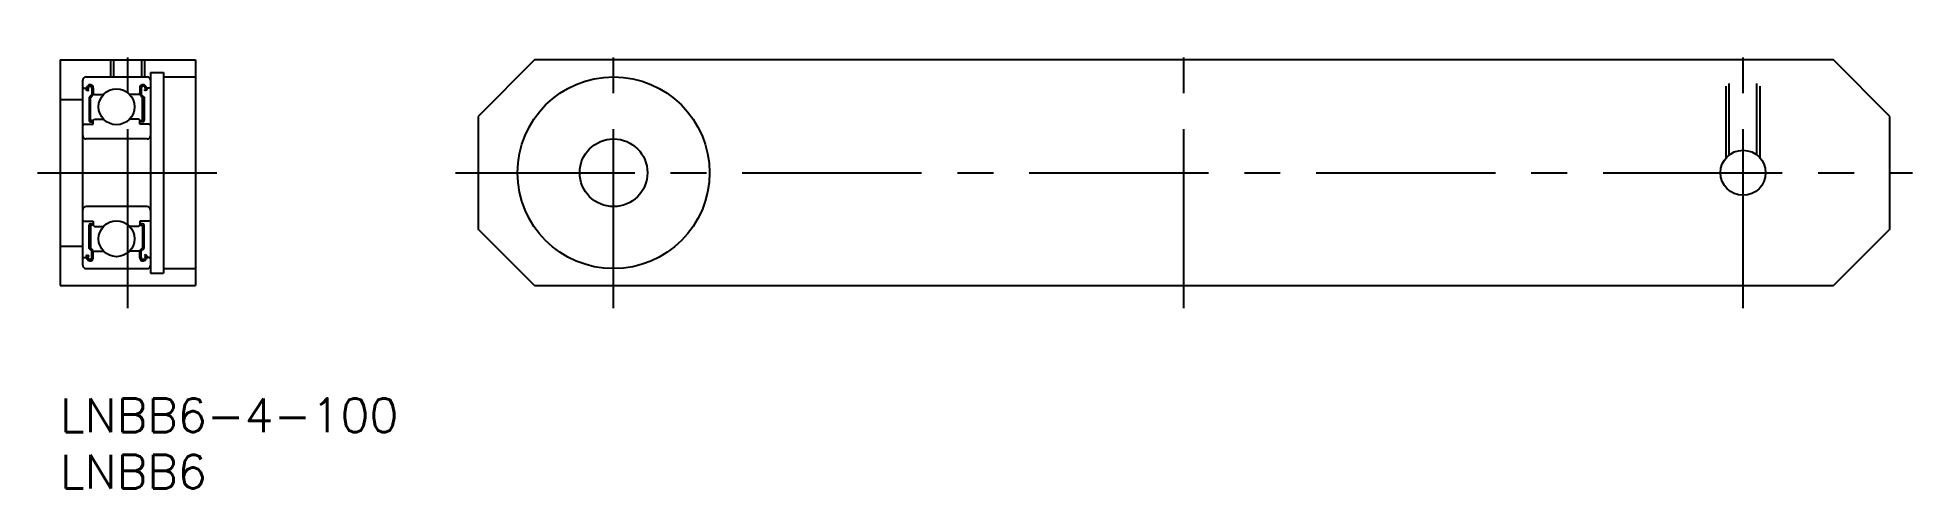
# Model space of a CAD drawing. Extents: x -2 to 164, y -8 to 32.
import ezdxf

# ---------------------------------------------------------------- set-up
doc = ezdxf.new("R2010")
doc.units = 0
doc.header["$LTSCALE"] = 0.5
doc.linetypes.add('CENTER', pattern=[50.8, 31.75, -6.35, 6.35, -6.35])
doc.linetypes.add('DASHED', pattern=[19.05, 12.7, -6.35])
for name, color, linetype in [('MSM_CENTER', 1, 'CENTER'), ('MSM_CONTINUOUS', 7, 'CONTINUOUS'), ('MSM_DASHED', 4, 'DASHED'), ('MSM_PART_NUMBER', 7, 'CONTINUOUS')]:
    doc.layers.add(name, color=color, linetype=linetype)
doc.styles.get("Standard").update_dxf_attribs({"font": 'txt.shx', "height": 3, "bigfont": 'bigfont.shx'})

# ---------------------------------------------------------------- blocks, each defined once
blk = doc.blocks.new('*U19')
at = {"layer": 'MSM_PART_NUMBER'}
blk.add_text('LNBB6-4-100', height=3, dxfattribs=at).set_placement((0, -3))
blk = doc.blocks.new('*U20')
at = {"layer": 'MSM_PART_NUMBER'}
blk.add_text('LNBB6', height=3, dxfattribs=at).set_placement((0, -8))

msp = doc.modelspace()

# ---------------------------------------------------------------- linework, layer by layer
at = {"layer": 'MSM_CENTER'}
for p, q in [((6, 8), (6, 32)), ((49, 8), (49, 32)), ((99.5, 8), (99.5, 32)), ((149, 8), (149, 32)), ((-2, 20), (14, 20)), ((35, 20), (164, 20))]:
    msp.add_line(p, q, dxfattribs=at)
at = {"layer": 'MSM_CONTINUOUS'}
for p, q in [((0, 30), (12, 30)), ((0, 30), (0, 10)), ((12, 30), (12, 10)), ((42, 30), (37, 25)), ((157, 30), (42, 30)), ((162, 25), (157, 30)), ((2.3, 28.5), (7.7, 28.5)), ((8, 28.9), (8, 11.1)), ((8, 28.9), (9.15, 28.9)), ((9.15, 28.9), (9.15, 11.1)), ((9.15, 28.5), (12, 28.5)), ((2, 11.8), (2, 28.2)), ((2, 27.6), (2.1, 27.5)), ((2.1, 27.5), (2.31, 27.5)), ((2.31, 27.5), (2.42, 27.67)), ((2.36, 27.33), (2.47, 27.27)), ((2.42, 27.44), (2.53, 27.61)), ((2.53, 27.37), (2.42, 27.44)), ((2.47, 27.27), (2.53, 27.37)), ((2.82, 26.95), (2.57, 26.7)), ((2.57, 26.7), (2.57, 24.65)), ((2.94, 26.9), (2.69, 26.65)), ((2.69, 24.65), (2.69, 26.65)), ((2.82, 27.53), (2.82, 26.95)), ((2.94, 27.53), (2.94, 26.9)), ((2.94, 27.05), (3.04, 26.95)), ((3.04, 26.95), (3.86, 26.95)), ((6.96, 26.95), (6.14, 26.95)), ((7.06, 27.05), (6.96, 26.95)), ((7.06, 27.53), (7.06, 26.9)), ((7.06, 26.9), (7.31, 26.65)), ((7.18, 27.53), (7.18, 26.95)), ((7.18, 26.95), (7.44, 26.7)), ((7.31, 24.65), (7.31, 26.65)), ((7.44, 26.7), (7.44, 24.65)), ((7.58, 27.44), (7.47, 27.61)), ((7.47, 27.37), (7.58, 27.44)), ((7.53, 27.27), (7.47, 27.37)), ((7.64, 27.33), (7.53, 27.27)), ((7.69, 27.5), (7.58, 27.67)), ((7.9, 27.5), (7.69, 27.5)), ((8, 27.6), (7.9, 27.5)), ((0, 26.5), (2, 26.5)), ((37, 25), (37, 15)), ((162, 15), (162, 25)), ((2, 24.2), (2.1, 24.3)), ((2.1, 24.3), (2.94, 24.3)), ((2.88, 24.65), (2.69, 24.65)), ((2.69, 24.52), (2.88, 24.52)), ((2.88, 24.52), (2.88, 24.65)), ((2.94, 24.65), (3.04, 24.75)), ((2.94, 24.3), (2.94, 24.65)), ((3.04, 24.75), (3.86, 24.75)), ((6.96, 24.75), (6.14, 24.75)), ((7.06, 24.65), (6.96, 24.75)), ((7.06, 24.3), (7.06, 24.65)), ((7.9, 24.3), (7.06, 24.3)), ((7.12, 24.65), (7.31, 24.65)), ((7.12, 24.52), (7.12, 24.65)), ((7.31, 24.52), (7.12, 24.52)), ((8, 24.2), (7.9, 24.3)), ((7.7, 23), (2.3, 23)), ((6.35, 23), (6.35, 23)), ((7.7, 17), (2.3, 17)), ((2, 15.8), (2.1, 15.7)), ((2.1, 15.7), (2.94, 15.7)), ((2.57, 13.3), (2.57, 15.35)), ((2.69, 15.48), (2.88, 15.48)), ((2.88, 15.35), (2.69, 15.35)), ((2.69, 15.35), (2.69, 13.35)), ((2.88, 15.48), (2.88, 15.35)), ((2.94, 15.7), (2.94, 15.35)), ((2.94, 15.35), (3.04, 15.25)), ((3.04, 15.25), (3.86, 15.25)), ((6.96, 15.25), (6.14, 15.25)), ((7.06, 15.35), (6.96, 15.25)), ((7.06, 15.7), (7.06, 15.35)), ((7.9, 15.7), (7.06, 15.7)), ((7.31, 15.48), (7.12, 15.48)), ((7.12, 15.48), (7.12, 15.35)), ((7.12, 15.35), (7.31, 15.35)), ((7.31, 15.35), (7.31, 13.35)), ((7.44, 13.3), (7.44, 15.35)), ((8, 15.8), (7.9, 15.7)), ((42, 10), (37, 15)), ((162, 15), (157, 10)), ((0, 13.5), (2, 13.5)), ((2.82, 13.05), (2.57, 13.3)), ((2.94, 13.1), (2.69, 13.35)), ((7.06, 13.1), (7.31, 13.35)), ((7.18, 13.05), (7.44, 13.3)), ((2, 12.4), (2.1, 12.5)), ((2.1, 12.5), (2.31, 12.5)), ((2.31, 12.5), (2.42, 12.33)), ((2.36, 12.67), (2.47, 12.73)), ((2.53, 12.63), (2.42, 12.56)), ((2.42, 12.56), (2.53, 12.39)), ((2.47, 12.73), (2.53, 12.63)), ((2.82, 12.47), (2.82, 13.05)), ((2.94, 12.47), (2.94, 13.1)), ((2.94, 12.95), (3.04, 13.05)), ((3.04, 13.05), (3.86, 13.05)), ((6.96, 13.05), (6.14, 13.05)), ((7.06, 12.95), (6.96, 13.05)), ((7.06, 12.47), (7.06, 13.1)), ((7.18, 12.47), (7.18, 13.05)), ((7.53, 12.73), (7.47, 12.63)), ((7.47, 12.63), (7.58, 12.56)), ((7.58, 12.56), (7.47, 12.39)), ((7.64, 12.67), (7.53, 12.73)), ((7.69, 12.5), (7.58, 12.33)), ((7.9, 12.5), (7.69, 12.5)), ((8, 12.4), (7.9, 12.5)), ((0, 10), (12, 10)), ((2.3, 11.5), (7.7, 11.5)), ((8, 11.1), (9.15, 11.1)), ((9.15, 11.5), (12, 11.5)), ((42, 10), (157, 10))]:
    msp.add_line(p, q, dxfattribs=at)
for centre, radius in [((49, 20), 8.5), ((5, 25.85), 1.59), ((49, 20), 3), ((149, 20), 2), ((5, 14.15), 1.59)]:
    msp.add_circle(centre, radius, dxfattribs=at)
for centre, radius, start, end in [((2.3, 28.2), 0.3, 90, 180), ((7.7, 28.2), 0.3, 0, 90), ((2.42, 27.44), 0.126, 149.9926, 240.0026), ((2.66, 27.53), 0.282, 0, 150.0017), ((2.66, 27.53), 0.156, 0, 150.0019), ((7.34, 27.53), 0.282, 29.9983, 180), ((7.34, 27.53), 0.156, 29.9981, 180), ((7.58, 27.44), 0.126, 299.9974, 30.0074), ((2.3, 23.3), 0.3, 180, 270), ((2.69, 24.65), 0.126, 180.0001, 270), ((7.31, 24.65), 0.126, 270, 359.9999), ((7.7, 23.3), 0.3, 270, 0), ((2.3, 16.7), 0.3, 90, 180), ((7.7, 16.7), 0.3, 0, 90), ((2.69, 15.35), 0.126, 90, 179.9999), ((7.31, 15.35), 0.126, 0.0001, 90), ((2.3, 11.8), 0.3, 180, 270), ((2.42, 12.56), 0.126, 119.9974, 210.0074), ((2.66, 12.47), 0.282, 209.9983, 0), ((2.66, 12.47), 0.156, 209.9981, 0), ((7.34, 12.47), 0.282, 180, 330.0017), ((7.34, 12.47), 0.156, 180, 330.0019), ((7.58, 12.56), 0.126, 329.9926, 60.0026), ((7.7, 11.8), 0.3, 270, 0)]:
    msp.add_arc(centre, radius, start, end, dxfattribs=at)
at = {"layer": 'MSM_DASHED'}
for p, q in [((4.5, 28.5), (4.5, 30)), ((4.77, 28.5), (4.77, 30)), ((7.23, 28.5), (7.23, 30)), ((7.5, 28.5), (7.5, 30)), ((147.5, 21.32), (147.5, 30)), ((147.77, 21.58), (147.77, 30)), ((150.23, 21.58), (150.23, 30)), ((150.5, 21.32), (150.5, 30))]:
    msp.add_line(p, q, dxfattribs=at)

# ---------------------------------------------------------------- block references
at = {"layer": 'MSM_CONTINUOUS'}
for name in ['*U19', '*U20']:
    msp.add_blockref(name, (0, 0), dxfattribs=at)

doc.saveas('drawing.dxf')
